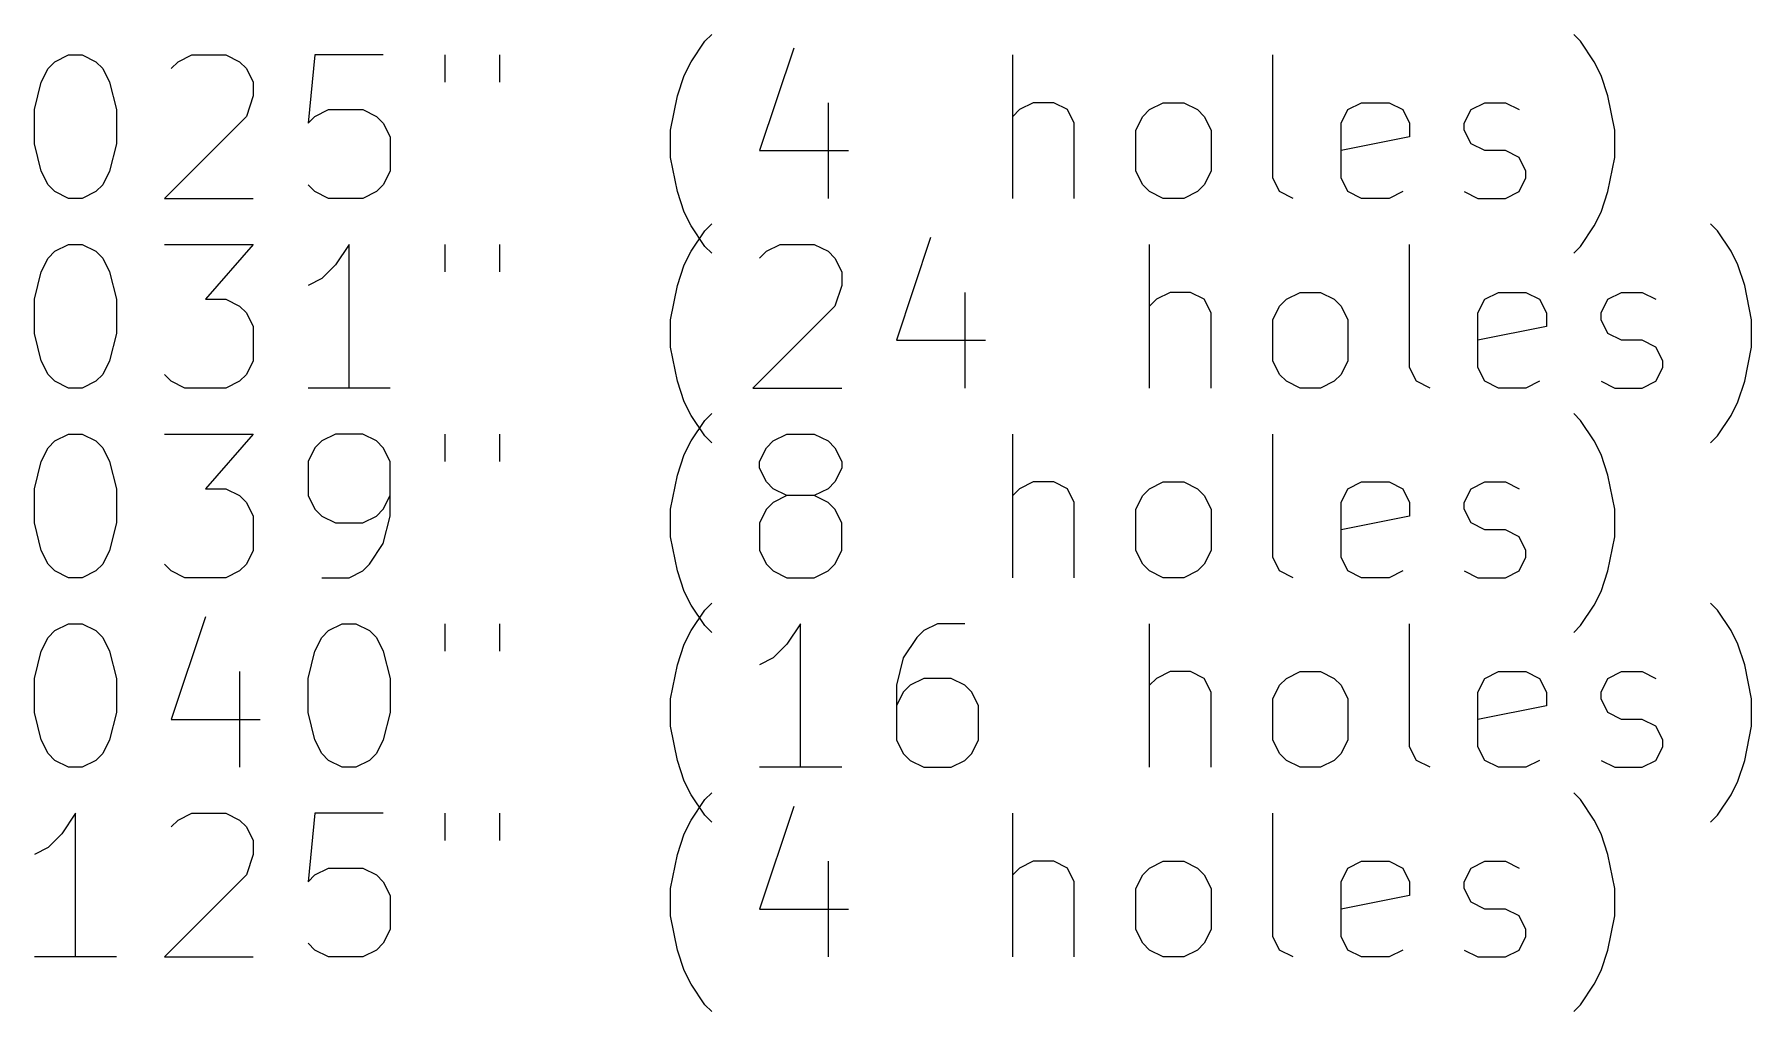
# Model space of a CAD drawing. Extents: x -3.4 to 68.2, y -77.1 to 0.2.
# Drawn here: x 32.38 to 68.24, y -77.13 to -56.72 of the extents above; entities that cross this region are included whole.
import ezdxf

# ---------------------------------------------------------------- set-up
doc = ezdxf.new("R2010")
doc.units = 0
doc.header["$MEASUREMENT"] = 0
doc.layers.add('BLACK', color=7, linetype='CONTINUOUS')

msp = doc.modelspace()

# ---------------------------------------------------------------- linework, layer by layer
at = {"layer": 'Black'}
for p, q in [((46.0952, -57.2905), (46.3809, -56.8619)), ((46.3809, -56.8619), (46.5238, -56.7191)), ((48.2381, -57.0048), (47.5238, -59.1476)), ((64.6666, -56.8619), (64.5238, -56.7191)), ((64.9524, -57.2905), (64.6666, -56.8619)), ((32.6666, -57.4334), (32.8095, -57.2905)), ((32.8095, -57.2905), (33.0952, -57.1476)), ((33.0952, -57.1476), (33.3809, -57.1476)), ((33.3809, -57.1476), (33.6666, -57.2905)), ((33.6666, -57.2905), (33.8095, -57.4334)), ((35.2381, -57.4334), (35.3809, -57.2905)), ((35.3809, -57.2905), (35.6666, -57.1476)), ((35.6666, -57.1476), (36.3809, -57.1476)), ((36.3809, -57.1476), (36.6666, -57.2905)), ((36.6666, -57.2905), (36.8095, -57.4334)), ((38.2381, -57.1476), (38.0952, -58.5762)), ((39.6666, -57.1476), (38.2381, -57.1476)), ((40.9524, -57.1476), (40.9524, -57.7191)), ((42.0952, -57.1476), (42.0952, -57.7191)), ((45.9524, -57.5762), (46.0952, -57.2905)), ((52.8095, -60.1476), (52.8095, -57.1476)), ((58.2381, -59.7191), (58.2381, -57.1476)), ((65.0952, -57.5762), (64.9524, -57.2905)), ((32.3809, -58.2905), (32.5238, -57.7191)), ((32.5238, -57.7191), (32.6666, -57.4334)), ((33.8095, -57.4334), (33.9524, -57.7191)), ((33.9524, -57.7191), (34.0952, -58.2905)), ((36.8095, -57.4334), (36.9524, -57.7191)), ((36.9524, -57.7191), (36.9524, -58.0048)), ((45.8095, -58.0048), (45.9524, -57.5762)), ((65.2381, -58.0048), (65.0952, -57.5762)), ((36.9524, -58.0048), (36.8095, -58.4334)), ((45.6666, -58.7191), (45.8095, -58.0048)), ((65.3809, -58.7191), (65.2381, -58.0048)), ((32.3809, -59.0048), (32.3809, -58.2905)), ((34.0952, -58.2905), (34.0952, -59.0048)), ((36.8095, -58.4334), (35.0952, -60.1476)), ((38.0952, -58.5762), (38.2381, -58.4334)), ((38.2381, -58.4334), (38.5238, -58.2905)), ((38.5238, -58.2905), (39.2381, -58.2905)), ((39.2381, -58.2905), (39.5238, -58.4334)), ((39.5238, -58.4334), (39.6666, -58.5762)), ((48.9524, -58.1476), (48.9524, -60.1476)), ((52.9524, -58.2905), (52.8095, -58.4334)), ((53.2381, -58.1476), (52.9524, -58.2905)), ((53.6666, -58.1476), (53.2381, -58.1476)), ((53.9524, -58.2905), (53.6666, -58.1476)), ((54.0952, -58.5762), (53.9524, -58.2905)), ((55.3809, -58.7191), (55.5238, -58.4334)), ((55.5238, -58.4334), (55.6666, -58.2905)), ((55.6666, -58.2905), (55.9524, -58.1476)), ((55.9524, -58.1476), (56.3809, -58.1476)), ((56.3809, -58.1476), (56.6666, -58.2905)), ((56.6666, -58.2905), (56.8095, -58.4334)), ((56.8095, -58.4334), (56.9524, -58.7191)), ((59.6666, -58.5762), (59.8095, -58.2905)), ((59.8095, -58.2905), (60.0952, -58.1476)), ((60.0952, -58.1476), (60.6666, -58.1476)), ((60.6666, -58.1476), (60.9524, -58.2905)), ((60.9524, -58.2905), (61.0952, -58.5762)), ((62.2381, -58.5762), (62.3809, -58.2905)), ((62.3809, -58.2905), (62.6666, -58.1476)), ((62.6666, -58.1476), (63.0952, -58.1476)), ((63.0952, -58.1476), (63.3809, -58.2905)), ((39.6666, -58.5762), (39.8095, -58.8619)), ((45.6666, -59.2905), (45.6666, -58.7191)), ((54.0952, -60.1476), (54.0952, -58.5762)), ((55.3809, -59.5762), (55.3809, -58.7191)), ((56.9524, -58.7191), (56.9524, -59.5762)), ((59.6666, -59.7191), (59.6666, -58.5762)), ((61.0952, -58.5762), (61.0952, -58.8619)), ((62.2381, -58.7191), (62.2381, -58.5762)), ((62.3809, -59.0048), (62.2381, -58.7191)), ((65.3809, -59.2905), (65.3809, -58.7191)), ((32.5238, -59.5762), (32.3809, -59.0048)), ((34.0952, -59.0048), (33.9524, -59.5762)), ((39.8095, -58.8619), (39.8095, -59.5762)), ((47.5238, -59.1476), (49.3809, -59.1476)), ((61.0952, -58.8619), (59.6666, -59.1476)), ((62.6666, -59.1476), (62.3809, -59.0048)), ((63.0952, -59.1476), (62.6666, -59.1476)), ((63.3809, -59.2905), (63.0952, -59.1476)), ((45.8095, -60.0048), (45.6666, -59.2905)), ((63.5238, -59.5762), (63.3809, -59.2905)), ((65.2381, -60.0048), (65.3809, -59.2905)), ((32.6666, -59.8619), (32.5238, -59.5762)), ((32.8095, -60.0048), (32.6666, -59.8619)), ((33.8095, -59.8619), (33.6666, -60.0048)), ((33.9524, -59.5762), (33.8095, -59.8619)), ((38.2381, -60.0048), (38.0952, -59.8619)), ((39.6666, -59.8619), (39.5238, -60.0048)), ((39.8095, -59.5762), (39.6666, -59.8619)), ((55.5238, -59.8619), (55.3809, -59.5762)), ((55.6666, -60.0048), (55.5238, -59.8619)), ((56.8095, -59.8619), (56.6666, -60.0048)), ((56.9524, -59.5762), (56.8095, -59.8619)), ((58.3809, -60.0048), (58.2381, -59.7191)), ((59.8095, -60.0048), (59.6666, -59.7191)), ((63.3809, -60.0048), (63.5238, -59.7191)), ((63.5238, -59.7191), (63.5238, -59.5762)), ((33.0952, -60.1476), (32.8095, -60.0048)), ((33.3809, -60.1476), (33.0952, -60.1476)), ((33.6666, -60.0048), (33.3809, -60.1476)), ((35.0952, -60.1476), (36.9524, -60.1476)), ((38.5238, -60.1476), (38.2381, -60.0048)), ((39.2381, -60.1476), (38.5238, -60.1476)), ((39.5238, -60.0048), (39.2381, -60.1476)), ((45.9524, -60.4334), (45.8095, -60.0048)), ((55.9524, -60.1476), (55.6666, -60.0048)), ((56.3809, -60.1476), (55.9524, -60.1476)), ((56.6666, -60.0048), (56.3809, -60.1476)), ((58.6666, -60.1476), (58.3809, -60.0048)), ((60.0952, -60.1476), (59.8095, -60.0048)), ((60.6666, -60.1476), (60.0952, -60.1476)), ((60.9524, -60.0048), (60.6666, -60.1476)), ((62.2381, -60.0048), (62.5238, -60.1476)), ((62.5238, -60.1476), (63.0952, -60.1476)), ((63.0952, -60.1476), (63.3809, -60.0048)), ((65.0952, -60.4334), (65.2381, -60.0048)), ((46.0952, -60.7191), (45.9524, -60.4334)), ((64.9524, -60.7191), (65.0952, -60.4334)), ((46.3809, -61.1476), (46.0952, -60.7191)), ((46.0952, -61.2505), (46.3809, -60.8219)), ((46.3809, -60.8219), (46.5238, -60.6791)), ((64.6666, -61.1476), (64.9524, -60.7191)), ((67.5238, -60.8219), (67.3809, -60.6791)), ((67.8095, -61.2505), (67.5238, -60.8219)), ((32.6666, -61.3934), (32.8095, -61.2505)), ((32.8095, -61.2505), (33.0952, -61.1076)), ((33.0952, -61.1076), (33.3809, -61.1076)), ((33.3809, -61.1076), (33.6666, -61.2505)), ((33.6666, -61.2505), (33.8095, -61.3934)), ((35.0952, -61.1076), (36.9524, -61.1076)), ((36.9524, -61.1076), (35.9524, -62.2505)), ((38.9524, -61.1076), (38.6666, -61.5362)), ((38.9524, -64.1076), (38.9524, -61.1076)), ((40.9524, -61.1076), (40.9524, -61.6791)), ((42.0952, -61.1076), (42.0952, -61.6791)), ((45.9524, -61.5362), (46.0952, -61.2505)), ((46.5238, -61.2905), (46.3809, -61.1476)), ((47.5238, -61.3934), (47.6666, -61.2505)), ((47.6666, -61.2505), (47.9524, -61.1076)), ((47.9524, -61.1076), (48.6666, -61.1076)), ((48.6666, -61.1076), (48.9524, -61.2505)), ((48.9524, -61.2505), (49.0952, -61.3934)), ((51.0952, -60.9648), (50.3809, -63.1076)), ((55.6666, -64.1076), (55.6666, -61.1076)), ((61.0952, -63.6791), (61.0952, -61.1076)), ((64.5238, -61.2905), (64.6666, -61.1476)), ((67.9524, -61.5362), (67.8095, -61.2505)), ((32.5238, -61.6791), (32.6666, -61.3934)), ((33.8095, -61.3934), (33.9524, -61.6791)), ((38.6666, -61.5362), (38.3809, -61.8219)), ((45.8095, -61.9648), (45.9524, -61.5362)), ((49.0952, -61.3934), (49.2381, -61.6791)), ((68.0952, -61.9648), (67.9524, -61.5362)), ((32.3809, -62.2505), (32.5238, -61.6791)), ((33.9524, -61.6791), (34.0952, -62.2505)), ((38.3809, -61.8219), (38.0952, -61.9648)), ((45.6666, -62.6791), (45.8095, -61.9648)), ((49.2381, -61.9648), (49.0952, -62.3934)), ((49.2381, -61.6791), (49.2381, -61.9648)), ((68.2381, -62.6791), (68.0952, -61.9648)), ((32.3809, -62.9648), (32.3809, -62.2505)), ((34.0952, -62.2505), (34.0952, -62.9648)), ((35.9524, -62.2505), (36.3809, -62.2505)), ((36.3809, -62.2505), (36.6666, -62.3934)), ((51.8095, -62.1076), (51.8095, -64.1076)), ((55.8095, -62.2505), (55.6666, -62.3934)), ((56.0952, -62.1076), (55.8095, -62.2505)), ((56.5238, -62.1076), (56.0952, -62.1076)), ((56.8095, -62.2505), (56.5238, -62.1076)), ((56.9524, -62.5362), (56.8095, -62.2505)), ((58.3809, -62.3934), (58.5238, -62.2505)), ((58.5238, -62.2505), (58.8095, -62.1076)), ((58.8095, -62.1076), (59.2381, -62.1076)), ((59.2381, -62.1076), (59.5238, -62.2505)), ((59.5238, -62.2505), (59.6666, -62.3934)), ((62.5238, -62.5362), (62.6666, -62.2505)), ((62.6666, -62.2505), (62.9524, -62.1076)), ((62.9524, -62.1076), (63.5238, -62.1076)), ((63.5238, -62.1076), (63.8095, -62.2505)), ((63.8095, -62.2505), (63.9524, -62.5362)), ((65.0952, -62.5362), (65.2381, -62.2505)), ((65.2381, -62.2505), (65.5238, -62.1076)), ((65.5238, -62.1076), (65.9524, -62.1076)), ((65.9524, -62.1076), (66.2381, -62.2505)), ((36.6666, -62.3934), (36.8095, -62.5362)), ((36.8095, -62.5362), (36.9524, -62.8219)), ((45.6666, -63.2505), (45.6666, -62.6791)), ((49.0952, -62.3934), (47.3809, -64.1076)), ((56.9524, -64.1076), (56.9524, -62.5362)), ((58.2381, -62.6791), (58.3809, -62.3934)), ((58.2381, -63.5362), (58.2381, -62.6791)), ((59.6666, -62.3934), (59.8095, -62.6791)), ((59.8095, -62.6791), (59.8095, -63.5362)), ((62.5238, -63.6791), (62.5238, -62.5362)), ((63.9524, -62.5362), (63.9524, -62.8219)), ((65.0952, -62.6791), (65.0952, -62.5362)), ((65.2381, -62.9648), (65.0952, -62.6791)), ((68.2381, -63.2505), (68.2381, -62.6791)), ((32.5238, -63.5362), (32.3809, -62.9648)), ((34.0952, -62.9648), (33.9524, -63.5362)), ((36.9524, -62.8219), (36.9524, -63.5362)), ((50.3809, -63.1076), (52.2381, -63.1076)), ((63.9524, -62.8219), (62.5238, -63.1076)), ((65.5238, -63.1076), (65.2381, -62.9648)), ((65.9524, -63.1076), (65.5238, -63.1076)), ((66.2381, -63.2505), (65.9524, -63.1076)), ((45.8095, -63.9648), (45.6666, -63.2505)), ((66.3809, -63.5362), (66.2381, -63.2505)), ((68.0952, -63.9648), (68.2381, -63.2505)), ((32.6666, -63.8219), (32.5238, -63.5362)), ((32.8095, -63.9648), (32.6666, -63.8219)), ((33.8095, -63.8219), (33.6666, -63.9648)), ((33.9524, -63.5362), (33.8095, -63.8219)), ((35.2381, -63.9648), (35.0952, -63.8219)), ((36.8095, -63.8219), (36.6666, -63.9648)), ((36.9524, -63.5362), (36.8095, -63.8219)), ((58.3809, -63.8219), (58.2381, -63.5362)), ((58.5238, -63.9648), (58.3809, -63.8219)), ((59.6666, -63.8219), (59.5238, -63.9648)), ((59.8095, -63.5362), (59.6666, -63.8219)), ((61.2381, -63.9648), (61.0952, -63.6791)), ((62.6666, -63.9648), (62.5238, -63.6791)), ((66.2381, -63.9648), (66.3809, -63.6791)), ((66.3809, -63.6791), (66.3809, -63.5362)), ((33.0952, -64.1076), (32.8095, -63.9648)), ((33.3809, -64.1076), (33.0952, -64.1076)), ((33.6666, -63.9648), (33.3809, -64.1076)), ((35.5238, -64.1076), (35.2381, -63.9648)), ((36.3809, -64.1076), (35.5238, -64.1076)), ((36.6666, -63.9648), (36.3809, -64.1076)), ((39.8095, -64.1076), (38.0952, -64.1076)), ((45.9524, -64.3934), (45.8095, -63.9648)), ((47.3809, -64.1076), (49.2381, -64.1076)), ((58.8095, -64.1076), (58.5238, -63.9648)), ((59.2381, -64.1076), (58.8095, -64.1076)), ((59.5238, -63.9648), (59.2381, -64.1076)), ((61.5238, -64.1076), (61.2381, -63.9648)), ((62.9524, -64.1076), (62.6666, -63.9648)), ((63.5238, -64.1076), (62.9524, -64.1076)), ((63.8095, -63.9648), (63.5238, -64.1076)), ((65.0952, -63.9648), (65.3809, -64.1076)), ((65.3809, -64.1076), (65.9524, -64.1076)), ((65.9524, -64.1076), (66.2381, -63.9648)), ((67.9524, -64.3934), (68.0952, -63.9648)), ((46.0952, -64.6791), (45.9524, -64.3934)), ((67.8095, -64.6791), (67.9524, -64.3934)), ((46.3809, -65.1076), (46.0952, -64.6791)), ((46.0952, -65.2105), (46.3809, -64.7819)), ((46.3809, -64.7819), (46.5238, -64.6391)), ((64.6666, -64.7819), (64.5238, -64.6391)), ((64.9524, -65.2105), (64.6666, -64.7819)), ((67.5238, -65.1076), (67.8095, -64.6791)), ((32.6666, -65.3534), (32.8095, -65.2105)), ((32.8095, -65.2105), (33.0952, -65.0676)), ((33.0952, -65.0676), (33.3809, -65.0676)), ((33.3809, -65.0676), (33.6666, -65.2105)), ((33.6666, -65.2105), (33.8095, -65.3534)), ((35.0952, -65.0676), (36.9524, -65.0676)), ((36.9524, -65.0676), (35.9524, -66.2105)), ((38.3809, -65.2105), (38.2381, -65.3534)), ((38.6666, -65.0676), (38.3809, -65.2105)), ((39.2381, -65.0676), (38.6666, -65.0676)), ((39.5238, -65.2105), (39.2381, -65.0676)), ((39.6666, -65.3534), (39.5238, -65.2105)), ((40.9524, -65.0676), (40.9524, -65.6391)), ((42.0952, -65.0676), (42.0952, -65.6391)), ((45.9524, -65.4962), (46.0952, -65.2105)), ((46.5238, -65.2505), (46.3809, -65.1076)), ((47.6666, -65.3534), (47.8095, -65.2105)), ((47.8095, -65.2105), (48.0952, -65.0676)), ((48.0952, -65.0676), (48.6666, -65.0676)), ((48.6666, -65.0676), (48.9524, -65.2105)), ((48.9524, -65.2105), (49.0952, -65.3534)), ((52.8095, -68.0676), (52.8095, -65.0676)), ((58.2381, -67.6391), (58.2381, -65.0676)), ((65.0952, -65.4962), (64.9524, -65.2105)), ((67.3809, -65.2505), (67.5238, -65.1076)), ((32.5238, -65.6391), (32.6666, -65.3534)), ((33.8095, -65.3534), (33.9524, -65.6391)), ((38.2381, -65.3534), (38.0952, -65.6391)), ((39.8095, -65.6391), (39.6666, -65.3534)), ((45.8095, -65.9248), (45.9524, -65.4962)), ((47.5238, -65.6391), (47.6666, -65.3534)), ((49.0952, -65.3534), (49.2381, -65.6391)), ((65.2381, -65.9248), (65.0952, -65.4962)), ((32.3809, -66.2105), (32.5238, -65.6391)), ((33.9524, -65.6391), (34.0952, -66.2105)), ((38.0952, -65.6391), (38.0952, -66.3534)), ((39.8095, -66.7819), (39.8095, -65.6391)), ((45.6666, -66.6391), (45.8095, -65.9248)), ((47.5238, -65.7819), (47.5238, -65.6391)), ((47.6666, -66.0676), (47.5238, -65.7819)), ((49.2381, -65.7819), (49.0952, -66.0676)), ((49.2381, -65.6391), (49.2381, -65.7819)), ((65.3809, -66.6391), (65.2381, -65.9248)), ((32.3809, -66.9248), (32.3809, -66.2105)), ((34.0952, -66.2105), (34.0952, -66.9248)), ((35.9524, -66.2105), (36.3809, -66.2105)), ((36.3809, -66.2105), (36.6666, -66.3534)), ((47.8095, -66.2105), (47.6666, -66.0676)), ((48.0952, -66.3534), (47.8095, -66.2105)), ((48.9524, -66.2105), (48.6666, -66.3534)), ((49.0952, -66.0676), (48.9524, -66.2105)), ((52.9524, -66.2105), (52.8095, -66.3534)), ((53.2381, -66.0676), (52.9524, -66.2105)), ((53.6666, -66.0676), (53.2381, -66.0676)), ((53.9524, -66.2105), (53.6666, -66.0676)), ((54.0952, -66.4962), (53.9524, -66.2105)), ((55.5238, -66.3534), (55.6666, -66.2105)), ((55.6666, -66.2105), (55.9524, -66.0676)), ((55.9524, -66.0676), (56.3809, -66.0676)), ((56.3809, -66.0676), (56.6666, -66.2105)), ((56.6666, -66.2105), (56.8095, -66.3534)), ((59.6666, -66.4962), (59.8095, -66.2105)), ((59.8095, -66.2105), (60.0952, -66.0676)), ((60.0952, -66.0676), (60.6666, -66.0676)), ((60.6666, -66.0676), (60.9524, -66.2105)), ((60.9524, -66.2105), (61.0952, -66.4962)), ((62.2381, -66.4962), (62.3809, -66.2105)), ((62.3809, -66.2105), (62.6666, -66.0676)), ((62.6666, -66.0676), (63.0952, -66.0676)), ((63.0952, -66.0676), (63.3809, -66.2105)), ((36.6666, -66.3534), (36.8095, -66.4962)), ((36.8095, -66.4962), (36.9524, -66.7819)), ((38.0952, -66.3534), (38.2381, -66.6391)), ((38.2381, -66.6391), (38.3809, -66.7819)), ((39.5238, -66.7819), (39.6666, -66.6391)), ((39.6666, -66.6391), (39.8095, -66.3534)), ((45.6666, -67.2105), (45.6666, -66.6391)), ((47.6666, -66.6391), (47.5238, -66.9248)), ((47.8095, -66.4962), (47.6666, -66.6391)), ((48.0952, -66.3534), (47.8095, -66.4962)), ((48.6666, -66.3534), (48.0952, -66.3534)), ((48.9524, -66.4962), (48.6666, -66.3534)), ((49.0952, -66.6391), (48.9524, -66.4962)), ((49.2381, -66.9248), (49.0952, -66.6391)), ((54.0952, -68.0676), (54.0952, -66.4962)), ((55.3809, -66.6391), (55.5238, -66.3534)), ((55.3809, -67.4962), (55.3809, -66.6391)), ((56.8095, -66.3534), (56.9524, -66.6391)), ((56.9524, -66.6391), (56.9524, -67.4962)), ((59.6666, -67.6391), (59.6666, -66.4962)), ((61.0952, -66.4962), (61.0952, -66.7819)), ((62.2381, -66.6391), (62.2381, -66.4962)), ((62.3809, -66.9248), (62.2381, -66.6391)), ((65.3809, -67.2105), (65.3809, -66.6391)), ((32.5238, -67.4962), (32.3809, -66.9248)), ((34.0952, -66.9248), (33.9524, -67.4962)), ((36.9524, -66.7819), (36.9524, -67.4962)), ((38.3809, -66.7819), (38.6666, -66.9248)), ((38.6666, -66.9248), (39.2381, -66.9248)), ((39.2381, -66.9248), (39.5238, -66.7819)), ((39.6666, -67.3534), (39.8095, -66.7819)), ((47.5238, -66.9248), (47.5238, -67.4962)), ((49.2381, -67.4962), (49.2381, -66.9248)), ((61.0952, -66.7819), (59.6666, -67.0676)), ((62.6666, -67.0676), (62.3809, -66.9248)), ((39.3809, -67.7819), (39.6666, -67.3534)), ((45.8095, -67.9248), (45.6666, -67.2105)), ((63.0952, -67.0676), (62.6666, -67.0676)), ((63.3809, -67.2105), (63.0952, -67.0676)), ((63.5238, -67.4962), (63.3809, -67.2105)), ((65.2381, -67.9248), (65.3809, -67.2105)), ((32.6666, -67.7819), (32.5238, -67.4962)), ((33.9524, -67.4962), (33.8095, -67.7819)), ((36.9524, -67.4962), (36.8095, -67.7819)), ((47.5238, -67.4962), (47.6666, -67.7819)), ((49.0952, -67.7819), (49.2381, -67.4962)), ((55.5238, -67.7819), (55.3809, -67.4962)), ((56.9524, -67.4962), (56.8095, -67.7819)), ((58.3809, -67.9248), (58.2381, -67.6391)), ((59.8095, -67.9248), (59.6666, -67.6391)), ((63.3809, -67.9248), (63.5238, -67.6391)), ((63.5238, -67.6391), (63.5238, -67.4962)), ((32.8095, -67.9248), (32.6666, -67.7819)), ((33.0952, -68.0676), (32.8095, -67.9248)), ((33.3809, -68.0676), (33.0952, -68.0676)), ((33.6666, -67.9248), (33.3809, -68.0676)), ((33.8095, -67.7819), (33.6666, -67.9248)), ((35.2381, -67.9248), (35.0952, -67.7819)), ((35.5238, -68.0676), (35.2381, -67.9248)), ((36.3809, -68.0676), (35.5238, -68.0676)), ((36.6666, -67.9248), (36.3809, -68.0676)), ((36.8095, -67.7819), (36.6666, -67.9248)), ((38.3809, -68.0676), (38.9524, -68.0676)), ((38.9524, -68.0676), (39.2381, -67.9248)), ((39.2381, -67.9248), (39.3809, -67.7819)), ((45.9524, -68.3534), (45.8095, -67.9248)), ((47.6666, -67.7819), (47.8095, -67.9248)), ((47.8095, -67.9248), (48.0952, -68.0676)), ((48.0952, -68.0676), (48.6666, -68.0676)), ((48.6666, -68.0676), (48.9524, -67.9248)), ((48.9524, -67.9248), (49.0952, -67.7819)), ((55.6666, -67.9248), (55.5238, -67.7819)), ((55.9524, -68.0676), (55.6666, -67.9248)), ((56.3809, -68.0676), (55.9524, -68.0676)), ((56.6666, -67.9248), (56.3809, -68.0676)), ((56.8095, -67.7819), (56.6666, -67.9248)), ((58.6666, -68.0676), (58.3809, -67.9248)), ((60.0952, -68.0676), (59.8095, -67.9248)), ((60.6666, -68.0676), (60.0952, -68.0676)), ((60.9524, -67.9248), (60.6666, -68.0676)), ((62.2381, -67.9248), (62.5238, -68.0676)), ((62.5238, -68.0676), (63.0952, -68.0676)), ((63.0952, -68.0676), (63.3809, -67.9248)), ((65.0952, -68.3534), (65.2381, -67.9248)), ((46.0952, -68.6391), (45.9524, -68.3534)), ((64.9524, -68.6391), (65.0952, -68.3534)), ((46.3809, -69.0676), (46.0952, -68.6391)), ((46.0952, -69.1705), (46.3809, -68.7419)), ((46.3809, -68.7419), (46.5238, -68.5991)), ((64.6666, -69.0676), (64.9524, -68.6391)), ((67.5238, -68.7419), (67.3809, -68.5991)), ((67.8095, -69.1705), (67.5238, -68.7419)), ((32.6666, -69.3134), (32.8095, -69.1705)), ((32.8095, -69.1705), (33.0952, -69.0276)), ((33.0952, -69.0276), (33.3809, -69.0276)), ((33.3809, -69.0276), (33.6666, -69.1705)), ((33.6666, -69.1705), (33.8095, -69.3134)), ((35.9524, -68.8848), (35.2381, -71.0276)), ((38.3809, -69.3134), (38.5238, -69.1705)), ((38.5238, -69.1705), (38.8095, -69.0276)), ((38.8095, -69.0276), (39.0952, -69.0276)), ((39.0952, -69.0276), (39.3809, -69.1705)), ((39.3809, -69.1705), (39.5238, -69.3134)), ((40.9524, -69.0276), (40.9524, -69.5991)), ((42.0952, -69.0276), (42.0952, -69.5991)), ((45.9524, -69.4562), (46.0952, -69.1705)), ((46.5238, -69.2105), (46.3809, -69.0676)), ((48.3809, -69.0276), (48.0952, -69.4562)), ((48.3809, -72.0276), (48.3809, -69.0276)), ((50.9524, -69.1705), (50.8095, -69.3134)), ((51.2381, -69.0276), (50.9524, -69.1705)), ((51.8095, -69.0276), (51.2381, -69.0276)), ((55.6666, -72.0276), (55.6666, -69.0276)), ((61.0952, -71.5991), (61.0952, -69.0276)), ((64.5238, -69.2105), (64.6666, -69.0676)), ((67.9524, -69.4562), (67.8095, -69.1705)), ((32.5238, -69.5991), (32.6666, -69.3134)), ((33.8095, -69.3134), (33.9524, -69.5991)), ((38.2381, -69.5991), (38.3809, -69.3134)), ((39.5238, -69.3134), (39.6666, -69.5991)), ((45.8095, -69.8848), (45.9524, -69.4562)), ((48.0952, -69.4562), (47.8095, -69.7419)), ((50.8095, -69.3134), (50.5238, -69.7419)), ((68.0952, -69.8848), (67.9524, -69.4562)), ((32.3809, -70.1705), (32.5238, -69.5991)), ((33.9524, -69.5991), (34.0952, -70.1705)), ((38.0952, -70.1705), (38.2381, -69.5991)), ((39.6666, -69.5991), (39.8095, -70.1705)), ((45.6666, -70.5991), (45.8095, -69.8848)), ((47.8095, -69.7419), (47.5238, -69.8848)), ((50.5238, -69.7419), (50.3809, -70.3134)), ((68.2381, -70.5991), (68.0952, -69.8848)), ((32.3809, -70.8848), (32.3809, -70.1705)), ((34.0952, -70.1705), (34.0952, -70.8848)), ((36.6666, -70.0276), (36.6666, -72.0276)), ((38.0952, -70.8848), (38.0952, -70.1705)), ((39.8095, -70.1705), (39.8095, -70.8848)), ((50.9524, -70.1705), (50.6666, -70.3134)), ((51.5238, -70.1705), (50.9524, -70.1705)), ((51.8095, -70.3134), (51.5238, -70.1705)), ((55.8095, -70.1705), (55.6666, -70.3134)), ((56.0952, -70.0276), (55.8095, -70.1705)), ((56.5238, -70.0276), (56.0952, -70.0276)), ((56.8095, -70.1705), (56.5238, -70.0276)), ((56.9524, -70.4562), (56.8095, -70.1705)), ((58.3809, -70.3134), (58.5238, -70.1705)), ((58.5238, -70.1705), (58.8095, -70.0276)), ((58.8095, -70.0276), (59.2381, -70.0276)), ((59.2381, -70.0276), (59.5238, -70.1705)), ((59.5238, -70.1705), (59.6666, -70.3134)), ((62.5238, -70.4562), (62.6666, -70.1705)), ((62.6666, -70.1705), (62.9524, -70.0276)), ((62.9524, -70.0276), (63.5238, -70.0276)), ((63.5238, -70.0276), (63.8095, -70.1705)), ((63.8095, -70.1705), (63.9524, -70.4562)), ((65.0952, -70.4562), (65.2381, -70.1705)), ((65.2381, -70.1705), (65.5238, -70.0276)), ((65.5238, -70.0276), (65.9524, -70.0276)), ((65.9524, -70.0276), (66.2381, -70.1705)), ((45.6666, -71.1705), (45.6666, -70.5991)), ((50.3809, -70.3134), (50.3809, -71.4562)), ((50.5238, -70.4562), (50.3809, -70.7419)), ((50.6666, -70.3134), (50.5238, -70.4562)), ((51.9524, -70.4562), (51.8095, -70.3134)), ((52.0952, -70.7419), (51.9524, -70.4562)), ((56.9524, -72.0276), (56.9524, -70.4562)), ((58.2381, -70.5991), (58.3809, -70.3134)), ((58.2381, -71.4562), (58.2381, -70.5991)), ((59.6666, -70.3134), (59.8095, -70.5991)), ((59.8095, -70.5991), (59.8095, -71.4562)), ((62.5238, -71.5991), (62.5238, -70.4562)), ((63.9524, -70.4562), (63.9524, -70.7419)), ((65.0952, -70.5991), (65.0952, -70.4562)), ((65.2381, -70.8848), (65.0952, -70.5991)), ((68.2381, -71.1705), (68.2381, -70.5991)), ((32.5238, -71.4562), (32.3809, -70.8848)), ((34.0952, -70.8848), (33.9524, -71.4562)), ((38.2381, -71.4562), (38.0952, -70.8848)), ((39.8095, -70.8848), (39.6666, -71.4562)), ((52.0952, -71.4562), (52.0952, -70.7419)), ((63.9524, -70.7419), (62.5238, -71.0276)), ((65.5238, -71.0276), (65.2381, -70.8848)), ((35.2381, -71.0276), (37.0952, -71.0276)), ((45.8095, -71.8848), (45.6666, -71.1705)), ((65.9524, -71.0276), (65.5238, -71.0276)), ((66.2381, -71.1705), (65.9524, -71.0276)), ((66.3809, -71.4562), (66.2381, -71.1705)), ((68.0952, -71.8848), (68.2381, -71.1705)), ((32.6666, -71.7419), (32.5238, -71.4562)), ((33.9524, -71.4562), (33.8095, -71.7419)), ((38.3809, -71.7419), (38.2381, -71.4562)), ((39.6666, -71.4562), (39.5238, -71.7419)), ((50.3809, -71.4562), (50.5238, -71.7419)), ((51.9524, -71.7419), (52.0952, -71.4562)), ((58.3809, -71.7419), (58.2381, -71.4562)), ((59.8095, -71.4562), (59.6666, -71.7419)), ((61.2381, -71.8848), (61.0952, -71.5991)), ((62.6666, -71.8848), (62.5238, -71.5991)), ((66.2381, -71.8848), (66.3809, -71.5991)), ((66.3809, -71.5991), (66.3809, -71.4562)), ((32.8095, -71.8848), (32.6666, -71.7419)), ((33.0952, -72.0276), (32.8095, -71.8848)), ((33.3809, -72.0276), (33.0952, -72.0276)), ((33.6666, -71.8848), (33.3809, -72.0276)), ((33.8095, -71.7419), (33.6666, -71.8848)), ((38.5238, -71.8848), (38.3809, -71.7419)), ((38.8095, -72.0276), (38.5238, -71.8848)), ((39.0952, -72.0276), (38.8095, -72.0276)), ((39.3809, -71.8848), (39.0952, -72.0276)), ((39.5238, -71.7419), (39.3809, -71.8848)), ((45.9524, -72.3134), (45.8095, -71.8848)), ((49.2381, -72.0276), (47.5238, -72.0276)), ((50.5238, -71.7419), (50.6666, -71.8848)), ((50.6666, -71.8848), (50.9524, -72.0276)), ((50.9524, -72.0276), (51.5238, -72.0276)), ((51.5238, -72.0276), (51.8095, -71.8848)), ((51.8095, -71.8848), (51.9524, -71.7419)), ((58.5238, -71.8848), (58.3809, -71.7419)), ((58.8095, -72.0276), (58.5238, -71.8848)), ((59.2381, -72.0276), (58.8095, -72.0276)), ((59.5238, -71.8848), (59.2381, -72.0276)), ((59.6666, -71.7419), (59.5238, -71.8848)), ((61.5238, -72.0276), (61.2381, -71.8848)), ((62.9524, -72.0276), (62.6666, -71.8848)), ((63.5238, -72.0276), (62.9524, -72.0276)), ((63.8095, -71.8848), (63.5238, -72.0276)), ((65.0952, -71.8848), (65.3809, -72.0276)), ((65.3809, -72.0276), (65.9524, -72.0276)), ((65.9524, -72.0276), (66.2381, -71.8848)), ((67.9524, -72.3134), (68.0952, -71.8848)), ((46.0952, -72.5991), (45.9524, -72.3134)), ((67.8095, -72.5991), (67.9524, -72.3134)), ((46.3809, -73.0276), (46.0952, -72.5991)), ((46.0952, -73.1305), (46.3809, -72.7019)), ((46.3809, -72.7019), (46.5238, -72.5591)), ((64.6666, -72.7019), (64.5238, -72.5591)), ((64.9524, -73.1305), (64.6666, -72.7019)), ((67.5238, -73.0276), (67.8095, -72.5991)), ((33.2381, -72.9876), (32.9524, -73.4162)), ((33.2381, -75.9876), (33.2381, -72.9876)), ((35.2381, -73.2734), (35.3809, -73.1305)), ((35.3809, -73.1305), (35.6666, -72.9876)), ((35.6666, -72.9876), (36.3809, -72.9876)), ((36.3809, -72.9876), (36.6666, -73.1305)), ((36.6666, -73.1305), (36.8095, -73.2734)), ((38.2381, -72.9876), (38.0952, -74.4162)), ((39.6666, -72.9876), (38.2381, -72.9876)), ((40.9524, -72.9876), (40.9524, -73.5591)), ((42.0952, -72.9876), (42.0952, -73.5591)), ((45.9524, -73.4162), (46.0952, -73.1305)), ((46.5238, -73.1705), (46.3809, -73.0276)), ((48.2381, -72.8448), (47.5238, -74.9876)), ((52.8095, -75.9876), (52.8095, -72.9876)), ((58.2381, -75.5591), (58.2381, -72.9876)), ((65.0952, -73.4162), (64.9524, -73.1305)), ((67.3809, -73.1705), (67.5238, -73.0276)), ((32.9524, -73.4162), (32.6666, -73.7019)), ((36.8095, -73.2734), (36.9524, -73.5591)), ((45.8095, -73.8448), (45.9524, -73.4162)), ((65.2381, -73.8448), (65.0952, -73.4162)), ((32.6666, -73.7019), (32.3809, -73.8448)), ((36.9524, -73.8448), (36.8095, -74.2734)), ((36.9524, -73.5591), (36.9524, -73.8448)), ((45.6666, -74.5591), (45.8095, -73.8448)), ((65.3809, -74.5591), (65.2381, -73.8448)), ((38.2381, -74.2734), (38.5238, -74.1305)), ((38.5238, -74.1305), (39.2381, -74.1305)), ((39.2381, -74.1305), (39.5238, -74.2734)), ((48.9524, -73.9876), (48.9524, -75.9876)), ((52.9524, -74.1305), (52.8095, -74.2734)), ((53.2381, -73.9876), (52.9524, -74.1305)), ((53.6666, -73.9876), (53.2381, -73.9876)), ((53.9524, -74.1305), (53.6666, -73.9876)), ((54.0952, -74.4162), (53.9524, -74.1305)), ((55.5238, -74.2734), (55.6666, -74.1305)), ((55.6666, -74.1305), (55.9524, -73.9876)), ((55.9524, -73.9876), (56.3809, -73.9876)), ((56.3809, -73.9876), (56.6666, -74.1305)), ((56.6666, -74.1305), (56.8095, -74.2734)), ((59.6666, -74.4162), (59.8095, -74.1305)), ((59.8095, -74.1305), (60.0952, -73.9876)), ((60.0952, -73.9876), (60.6666, -73.9876)), ((60.6666, -73.9876), (60.9524, -74.1305)), ((60.9524, -74.1305), (61.0952, -74.4162)), ((62.2381, -74.4162), (62.3809, -74.1305)), ((62.3809, -74.1305), (62.6666, -73.9876)), ((62.6666, -73.9876), (63.0952, -73.9876)), ((63.0952, -73.9876), (63.3809, -74.1305)), ((36.8095, -74.2734), (35.0952, -75.9876)), ((38.0952, -74.4162), (38.2381, -74.2734)), ((39.5238, -74.2734), (39.6666, -74.4162)), ((39.6666, -74.4162), (39.8095, -74.7019)), ((45.6666, -75.1305), (45.6666, -74.5591)), ((54.0952, -75.9876), (54.0952, -74.4162)), ((55.3809, -74.5591), (55.5238, -74.2734)), ((55.3809, -75.4162), (55.3809, -74.5591)), ((56.8095, -74.2734), (56.9524, -74.5591)), ((56.9524, -74.5591), (56.9524, -75.4162)), ((59.6666, -75.5591), (59.6666, -74.4162)), ((61.0952, -74.4162), (61.0952, -74.7019)), ((62.2381, -74.5591), (62.2381, -74.4162)), ((62.3809, -74.8448), (62.2381, -74.5591)), ((65.3809, -75.1305), (65.3809, -74.5591)), ((39.8095, -74.7019), (39.8095, -75.4162)), ((61.0952, -74.7019), (59.6666, -74.9876)), ((62.6666, -74.9876), (62.3809, -74.8448)), ((45.8095, -75.8448), (45.6666, -75.1305)), ((47.5238, -74.9876), (49.3809, -74.9876)), ((63.0952, -74.9876), (62.6666, -74.9876)), ((63.3809, -75.1305), (63.0952, -74.9876)), ((63.5238, -75.4162), (63.3809, -75.1305)), ((65.2381, -75.8448), (65.3809, -75.1305)), ((39.8095, -75.4162), (39.6666, -75.7019)), ((55.5238, -75.7019), (55.3809, -75.4162)), ((56.9524, -75.4162), (56.8095, -75.7019)), ((58.3809, -75.8448), (58.2381, -75.5591)), ((59.8095, -75.8448), (59.6666, -75.5591)), ((63.3809, -75.8448), (63.5238, -75.5591)), ((63.5238, -75.5591), (63.5238, -75.4162)), ((34.0952, -75.9876), (32.3809, -75.9876)), ((35.0952, -75.9876), (36.9524, -75.9876)), ((38.2381, -75.8448), (38.0952, -75.7019)), ((38.5238, -75.9876), (38.2381, -75.8448)), ((39.2381, -75.9876), (38.5238, -75.9876)), ((39.5238, -75.8448), (39.2381, -75.9876)), ((39.6666, -75.7019), (39.5238, -75.8448)), ((45.9524, -76.2734), (45.8095, -75.8448)), ((55.6666, -75.8448), (55.5238, -75.7019)), ((55.9524, -75.9876), (55.6666, -75.8448)), ((56.3809, -75.9876), (55.9524, -75.9876)), ((56.6666, -75.8448), (56.3809, -75.9876)), ((56.8095, -75.7019), (56.6666, -75.8448)), ((58.6666, -75.9876), (58.3809, -75.8448)), ((60.0952, -75.9876), (59.8095, -75.8448)), ((60.6666, -75.9876), (60.0952, -75.9876)), ((60.9524, -75.8448), (60.6666, -75.9876)), ((62.2381, -75.8448), (62.5238, -75.9876)), ((62.5238, -75.9876), (63.0952, -75.9876)), ((63.0952, -75.9876), (63.3809, -75.8448)), ((65.0952, -76.2734), (65.2381, -75.8448)), ((46.0952, -76.5591), (45.9524, -76.2734)), ((64.9524, -76.5591), (65.0952, -76.2734)), ((46.3809, -76.9876), (46.0952, -76.5591)), ((64.6666, -76.9876), (64.9524, -76.5591)), ((46.5238, -77.1305), (46.3809, -76.9876)), ((64.5238, -77.1305), (64.6666, -76.9876))]:
    msp.add_line(p, q, dxfattribs=at)

doc.saveas('drawing.dxf')
